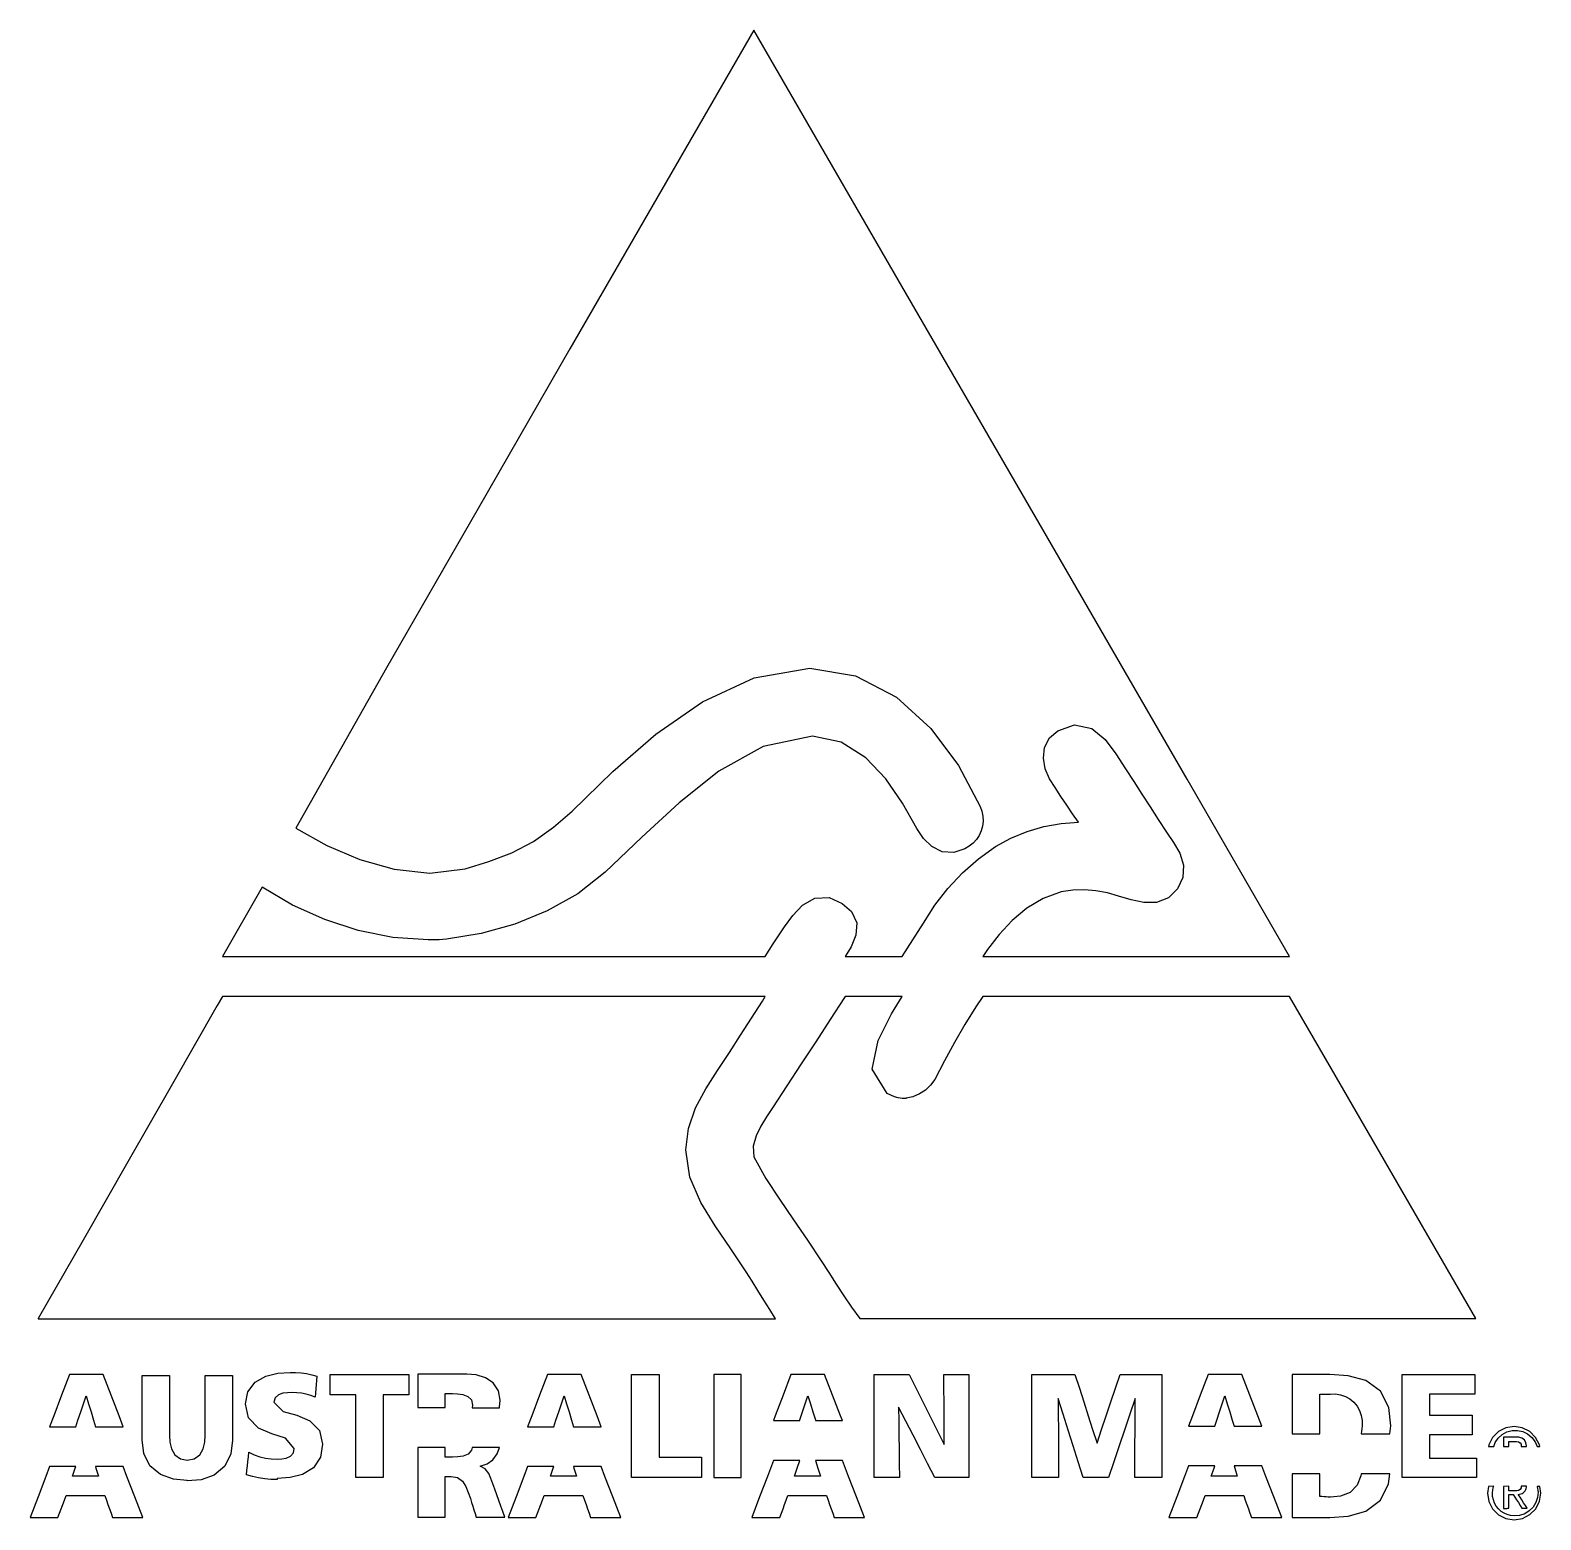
# Model space of a CAD drawing. Extents: x 1.4 to 21.4, y 0.3 to 20.1.
import ezdxf

# ---------------------------------------------------------------- set-up
doc = ezdxf.new("R2010")
doc.units = 0
doc.layers.add('Layer_1', color=7, linetype='CONTINUOUS')

msp = doc.modelspace()

# ---------------------------------------------------------------- linework, layer by layer
at = {"layer": 'Layer_1', "color": 7}
for points in [[(10.959261, 20.05381), (9.740821, 17.94468), (8.522922, 15.83447), (7.306653, 13.72399), (6.092563, 11.61187), (4.892374, 9.49213), (5.304614, 9.2589), (5.740544, 9.0739), (6.196103, 8.94585), (6.666643, 8.89573), (7.135543, 8.95377), (7.447513, 9.04749), (7.751582, 9.16356), (8.040932, 9.3126), (8.304672, 9.50332), (8.551522, 9.71557), (9.092902, 10.23897), (9.660712, 10.73375), (10.279471, 11.16261), (10.960901, 11.48029), (11.700082, 11.60863), (12.304132, 11.50836), (12.847142, 11.22445), (13.301062, 10.81141), (13.668892, 10.31934), (13.954422, 9.77551), (13.977862, 9.71366), (13.991212, 9.64909), (13.994222, 9.58342), (13.986872, 9.51803), (13.969432, 9.45428), (13.941912, 9.39434), (13.905682, 9.3393), (13.860992, 9.29077), (13.809502, 9.24992), (13.752282, 9.21748), (13.605432, 9.16705), (13.450942, 9.17579), (13.313082, 9.24636), (13.202462, 9.35534), (13.114732, 9.48394), (12.927552, 9.82343), (12.707122, 10.14193), (12.439302, 10.42147), (12.113162, 10.62827), (11.736352, 10.70729), (11.081901, 10.57269), (10.496101, 10.24601), (9.970251, 9.82751), (9.476282, 9.37141), (8.991032, 8.90632), (8.627572, 8.61996), (8.223242, 8.3941), (7.793563, 8.22081), (7.347553, 8.09521), (6.890083, 8.02191), (6.841593, 8.01715), (6.792823, 8.01397), (6.743773, 8.01239), (6.695003, 8.01186), (6.645963, 8.01186), (6.179503, 8.04265), (5.720954, 8.13557), (5.276274, 8.28131), (4.849604, 8.47313), (4.446084, 8.70962), (3.921055, 7.79115), (11.109121, 7.79115), (11.215651, 7.95736), (11.362501, 8.18241), (11.472852, 8.33635), (11.603362, 8.47258), (11.767652, 8.5644), (11.954562, 8.57096), (12.127032, 8.49494), (12.251272, 8.38569), (12.320202, 8.23665), (12.309852, 8.07236), (12.246362, 7.91896), (12.167082, 7.79117), (12.923162, 7.79117), (12.990452, 7.89962), (13.202432, 8.23256), (13.353372, 8.47042), (13.526112, 8.69275), (13.719292, 8.89764), (13.930992, 9.08346), (14.159582, 9.24802), (14.362302, 9.35891), (14.575912, 9.44692), (14.797692, 9.51149), (15.025472, 9.55182), (15.255972, 9.56764), (15.178592, 9.68234), (15.101482, 9.79705), (15.024652, 9.91176), (14.948092, 10.02701), (14.872342, 10.14225), (14.814852, 10.2744), (14.791692, 10.41662), (14.808312, 10.55939), (14.874252, 10.6869), (14.983782, 10.77982), (15.203932, 10.85883), (15.430892, 10.81142), (15.611532, 10.66238), (15.752392, 10.47384), (15.878002, 10.27494), (15.987532, 10.10847), (16.096512, 9.94145), (16.204952, 9.77389), (16.312842, 9.60632), (16.419382, 9.43794), (16.513652, 9.30226), (16.596202, 9.15921), (16.645252, 9.002), (16.638162, 8.83798), (16.568682, 8.68867), (16.448252, 8.56824), (16.290232, 8.50613), (16.119392, 8.50454), (15.951832, 8.5402), (15.787542, 8.58815), (15.639592, 8.63228), (15.487832, 8.66032), (15.334162, 8.67202), (15.179952, 8.66779), (15.027102, 8.64683), (14.790062, 8.55991), (14.573722, 8.42995), (14.380282, 8.26757), (14.207262, 8.08365), (14.050602, 7.88503), (13.988752, 7.79103), (18.051962, 7.79103), (16.693472, 10.13938), (14.782162, 13.44433), (12.870852, 16.74901)], [(11.109121, 7.26198), (3.921055, 7.26198), (3.853755, 7.14428), (3.261425, 6.10757), (2.669095, 5.07113), (2.076766, 4.03469), (1.484436, 2.99797), (1.483896, 2.99744), (1.483346, 2.99638), (1.482806, 2.99532), (1.482256, 2.99426), (1.481716, 2.99374), (3.434985, 2.99374), (5.387714, 2.99374), (7.340713, 2.99374), (9.293711, 2.99374), (11.246711, 2.99374), (11.169061, 3.11879), (11.090861, 3.24358), (11.012661, 3.36837), (10.933921, 3.49288), (10.854641, 3.6174), (10.652471, 3.92201), (10.446761, 4.22444), (10.254681, 4.53586), (10.109451, 4.87072), (10.055511, 5.23118), (10.091471, 5.51591), (10.186831, 5.787), (10.320341, 6.04176), (10.475641, 6.2837), (10.637211, 6.52156), (10.781611, 6.74825), (10.926021, 6.97494), (11.070421, 7.20162), (11.109111, 7.26183)], [(18.051962, 7.26198), (13.988752, 7.26198), (13.898842, 7.12521), (13.753082, 6.89062), (13.613582, 6.65194), (13.480072, 6.41), (13.353102, 6.16478), (13.297792, 6.08877), (13.229952, 6.02419), (13.151482, 5.97244), (13.065112, 5.93566), (12.973842, 5.91497), (12.974122, 5.91391), (12.974962, 5.91286), (12.975492, 5.9118), (12.976022, 5.91074), (12.976552, 5.90968), (12.923422, 5.9118), (12.870842, 5.91995), (12.819892, 5.93413), (12.770572, 5.95403), (12.723982, 5.97937), (12.522912, 6.29815), (12.604372, 6.68123), (12.782022, 7.03353), (12.923152, 7.26075), (12.167072, 7.26075), (12.158902, 7.24742), (11.968172, 6.95562), (11.777452, 6.66381), (11.586462, 6.372), (11.395732, 6.07992), (11.204741, 5.78812), (11.124641, 5.66933), (11.051071, 5.54645), (10.988681, 5.4173), (10.947811, 5.28052), (10.959261, 5.13966), (11.118651, 4.85331), (11.298741, 4.57921), (11.483202, 4.30757), (11.666842, 4.03592), (11.848022, 3.76265), (11.948832, 3.60871), (12.049372, 3.45477), (12.150182, 3.30082), (12.251542, 3.14743), (12.359982, 2.99975), (13.991472, 2.99975), (15.622432, 2.99975), (17.253922, 2.99975), (18.885152, 2.99975), (20.516372, 2.99975), (18.605052, 6.30446)], [(1.633466, 1.56728), (1.980035, 1.56728), (2.009465, 1.65556), (2.045155, 1.76263), (2.080855, 1.86971), (2.116546, 1.97706), (2.149236, 1.86971), (2.181935, 1.76263), (2.214355, 1.65556), (2.241335, 1.56728), (2.608605, 1.56728), (2.553025, 1.71141), (2.447585, 1.98441), (2.342416, 2.25742), (2.253316, 2.25742), (2.163955, 2.25742), (2.074855, 2.25742), (1.985486, 2.25742), (1.896125, 2.25742), (1.792316, 1.98469), (1.688506, 1.71168)], [(5.687634, 1.98809), (5.620134, 1.98809), (5.552584, 1.98809), (5.485134, 1.98809), (5.417564, 1.98809), (5.350044, 1.98809), (5.350044, 2.04193), (5.350044, 2.09565), (5.350044, 2.14948), (5.350044, 2.20328), (5.350044, 2.25733), (5.557584, 2.25733), (5.765244, 2.25733), (5.972834, 2.25733), (6.180473, 2.25733), (6.387923, 2.25733), (6.387923, 2.20349), (6.387923, 2.14976), (6.387923, 2.09593), (6.387923, 2.04213), (6.387923, 1.98809), (6.320423, 1.98809), (6.252873, 1.98809), (6.185423, 1.98809), (6.117853, 1.98809), (6.050333, 1.98809), (6.050333, 1.76912), (6.050333, 1.55002), (6.050333, 1.33099), (6.050333, 1.1119), (6.050333, 0.89301), (5.977814, 0.89301), (5.905244, 0.89301), (5.832774, 0.89301), (5.760174, 0.89301), (5.687634, 0.89301), (5.687634, 1.11199), (5.687634, 1.33109), (5.687634, 1.55012), (5.687634, 1.7692)], [(6.507793, 1.81903), (6.872073, 1.81903), (6.872073, 1.81931), (6.872073, 1.88116), (6.872073, 1.94301), (6.872073, 2.00485), (6.890883, 2.00485), (6.909953, 2.00485), (6.929023, 2.00485), (6.947823, 2.00485), (6.966893, 2.00485), (7.036103, 2.00221), (7.104483, 1.9921), (7.169333, 1.96813), (7.218643, 1.92072), (7.234723, 1.85397), (7.228183, 1.81883), (7.590553, 1.81883), (7.592463, 1.82359), (7.597383, 1.91787), (7.575853, 2.04129), (7.507463, 2.14592), (7.403383, 2.21539), (7.283233, 2.25191), (7.157903, 2.26254), (7.027923, 2.26254), (6.897963, 2.26254), (6.768003, 2.26254), (6.637763, 2.26254), (6.507793, 2.26254), (6.507793, 1.98954)], [(7.962463, 1.56728), (8.309032, 1.56728), (8.338462, 1.65556), (8.374152, 1.76263), (8.409852, 1.86971), (8.445542, 1.97706), (8.478232, 1.86971), (8.510932, 1.76263), (8.543352, 1.65556), (8.570332, 1.56728), (8.937602, 1.56728), (8.882022, 1.71141), (8.776582, 1.98441), (8.671412, 2.25742), (8.582312, 2.25742), (8.492952, 2.25742), (8.403852, 2.25742), (8.314482, 2.25742), (8.225122, 2.25742), (8.121313, 1.98469), (8.017503, 1.71168)], [(9.338352, 2.25733), (9.411431, 2.25733), (9.484562, 2.25733), (9.557592, 2.25733), (9.630742, 2.25733), (9.703842, 2.25733), (9.703842, 2.03835), (9.703842, 1.81925), (9.703842, 1.60022), (9.703842, 1.38114), (9.703842, 1.16225), (9.816251, 1.16225), (9.928731, 1.16225), (10.041061, 1.16225), (10.153591, 1.16225), (10.266021, 1.16225), (10.266021, 1.10841), (10.266021, 1.05468), (10.266021, 1.00086), (10.266021, 0.94706), (10.266021, 0.89301), (10.080521, 0.89301), (9.894911, 0.89301), (9.709372, 0.89301), (9.523772, 0.89301), (9.338352, 0.89301), (9.338352, 1.16582), (9.338352, 1.43879), (9.338352, 1.71168), (9.338352, 1.98462)], [(10.429338, 2.257266), (10.429338, 1.984428), (10.429338, 1.711563), (10.429338, 1.438725), (10.429338, 1.16586), (10.429338, 0.893021), (10.501684, 0.893021), (10.574548, 0.893021), (10.646895, 0.893021), (10.719242, 0.893021), (10.792106, 0.893021), (10.792106, 1.16586), (10.792106, 1.438725), (10.792106, 1.711563), (10.792106, 1.984428), (10.792106, 2.257266), (10.719242, 2.257266), (10.646895, 2.257266), (10.574548, 2.257266), (10.501684, 2.257266), (10.429338, 2.257266)], [(11.218437, 1.648513), (11.565186, 1.648513), (11.567769, 1.655762), (11.603426, 1.762733), (11.639083, 1.869704), (11.674739, 1.977178), (11.707812, 1.869704), (11.740885, 1.762733), (11.773958, 1.655762), (11.776025, 1.648513), (12.130009, 1.648513), (12.105721, 1.711563), (11.999784, 1.984428), (11.893848, 2.257266), (11.804964, 2.257266), (11.716081, 2.257266), (11.627197, 2.257266), (11.537797, 2.257266), (11.448913, 2.257266), (11.34556, 1.984428), (11.242208, 1.711563), (11.218437, 1.648513)], [(12.551032, 2.25733), (12.643642, 2.25733), (12.736312, 2.25733), (12.828852, 2.25733), (12.921552, 2.25733), (13.014172, 2.25733), (13.107062, 2.07183), (13.200012, 1.88622), (13.292922, 1.70067), (13.385852, 1.51507), (13.478712, 1.32965), (13.477862, 1.51515), (13.477012, 1.70076), (13.476172, 1.88631), (13.475322, 2.07189), (13.474472, 2.25733), (13.540862, 2.25733), (13.607292, 2.25733), (13.673632, 2.25733), (13.740082, 2.25733), (13.806482, 2.25733), (13.806482, 1.98451), (13.806482, 1.71154), (13.806482, 1.43866), (13.806482, 1.16572), (13.806482, 0.89301), (13.716112, 0.89301), (13.625672, 0.89301), (13.535362, 0.89301), (13.444902, 0.89301), (13.354502, 0.89301), (13.258552, 1.07963), (13.162532, 1.26636), (13.066552, 1.45302), (12.970542, 1.63972), (12.874622, 1.82627), (12.876852, 1.63966), (12.879072, 1.45293), (12.881292, 1.26627), (12.883512, 1.07955), (12.885742, 0.89301), (12.818792, 0.89301), (12.751802, 0.89301), (12.684912, 0.89301), (12.617892, 0.89301), (12.550942, 0.89301), (12.550942, 1.16582), (12.550942, 1.43879), (12.550942, 1.71168), (12.550942, 1.98462)], [(14.636562, 2.25733), (14.751202, 2.25733), (14.865922, 2.25733), (14.980482, 2.25733), (15.095242, 2.25733), (15.209902, 2.25733), (15.268202, 2.07573), (15.326542, 1.89403), (15.384852, 1.71239), (15.443182, 1.5307), (15.501462, 1.34918), (15.562552, 1.53077), (15.623672, 1.71247), (15.684782, 1.89412), (15.745902, 2.0758), (15.806962, 2.25733), (15.917152, 2.25733), (16.027402, 2.25733), (16.137502, 2.25733), (16.247782, 2.25733), (16.357992, 2.25733), (16.357992, 1.98451), (16.357992, 1.71154), (16.357992, 1.43866), (16.357992, 1.16572), (16.357992, 0.89301), (16.286862, 0.89301), (16.215682, 0.89301), (16.144612, 0.89301), (16.073412, 0.89301), (16.002262, 0.89301), (16.003112, 1.1025), (16.003962, 1.31212), (16.004802, 1.52166), (16.005652, 1.73125), (16.006502, 1.94066), (15.936202, 1.73117), (15.865862, 1.52156), (15.795552, 1.31202), (15.725222, 1.10242), (15.654962, 0.89301), (15.588012, 0.89301), (15.521022, 0.89301), (15.454132, 0.89301), (15.387112, 0.89301), (15.320162, 0.89301), (15.253492, 1.1025), (15.186782, 1.31212), (15.120092, 1.52166), (15.053392, 1.73125), (14.986752, 1.94066), (14.988132, 1.73117), (14.989502, 1.52156), (14.990882, 1.31202), (14.992252, 1.10242), (14.993632, 0.89301), (14.922222, 0.89301), (14.850772, 0.89301), (14.779412, 0.89301), (14.707932, 0.89301), (14.636512, 0.89301), (14.636512, 1.16582), (14.636512, 1.43879), (14.636512, 1.71168), (14.636512, 1.98462)], [(16.712822, 1.576), (17.059392, 1.576), (17.085822, 1.65556), (17.121242, 1.76263), (17.156662, 1.86971), (17.192082, 1.97706), (17.225322, 1.86971), (17.258562, 1.76263), (17.291812, 1.65556), (17.316602, 1.576), (17.682792, 1.576), (17.630482, 1.71141), (17.525032, 1.98441), (17.419592, 2.25742), (17.329952, 2.25742), (17.240312, 2.25742), (17.150942, 2.25742), (17.061302, 2.25742), (16.971662, 2.25742), (16.868132, 1.98469), (16.764322, 1.71168)], [(18.086302, 1.47192), (18.451942, 1.47192), (18.451942, 1.50377), (18.451942, 1.66888), (18.451942, 1.83399), (18.451942, 1.9991), (18.479732, 1.9991), (18.507522, 1.9991), (18.535582, 1.9991), (18.563382, 1.9991), (18.591442, 1.9991), (18.659282, 2.00069), (18.726312, 1.99032), (18.790612, 1.96772), (18.849462, 1.93449), (18.901502, 1.89089), (18.945092, 1.83882), (18.978602, 1.7797), (19.000942, 1.7154), (19.011572, 1.64837), (19.009932, 1.58053), (18.999042, 1.47181), (19.378852, 1.47181), (19.392202, 1.58053), (19.363592, 1.82138), (19.254332, 2.03636), (19.059252, 2.17804), (18.825482, 2.24152), (18.582992, 2.25734), (18.483812, 2.25734), (18.384372, 2.25734), (18.285192, 2.25734), (18.185742, 2.25734), (18.086292, 2.25734), (18.086292, 1.98461), (18.086292, 1.7116)], [(19.541382, 2.25733), (19.733852, 2.25733), (19.926442, 2.25733), (20.118962, 2.25733), (20.311532, 2.25733), (20.503932, 2.25733), (20.503932, 2.20573), (20.503932, 2.15424), (20.503932, 2.10265), (20.503932, 2.05106), (20.503932, 1.99925), (20.384262, 1.99925), (20.264522, 1.99925), (20.144942, 1.99925), (20.025162, 1.99925), (19.905472, 1.99925), (19.905472, 1.94318), (19.905472, 1.88722), (19.905472, 1.83116), (19.905472, 1.77514), (19.905472, 1.71886), (20.018452, 1.71886), (20.131492, 1.71886), (20.244372, 1.71886), (20.357462, 1.71886), (20.470452, 1.71886), (20.470452, 1.66695), (20.470452, 1.61514), (20.470452, 1.56328), (20.470452, 1.51142), (20.470452, 1.45935), (20.357482, 1.45935), (20.244432, 1.45935), (20.131552, 1.45935), (20.018472, 1.45935), (19.905472, 1.45935), (19.905472, 1.39771), (19.905472, 1.33618), (19.905472, 1.27454), (19.905472, 1.21278), (19.905472, 1.15106), (20.029602, 1.15106), (20.153812, 1.15106), (20.277852, 1.15106), (20.402102, 1.15106), (20.526252, 1.15106), (20.526252, 1.09946), (20.526252, 1.04797), (20.526252, 0.99638), (20.526252, 0.94479), (20.526252, 0.89298), (20.329312, 0.89298), (20.132262, 0.89298), (19.935272, 0.89298), (19.738242, 0.89298), (19.541382, 0.89298), (19.541382, 1.16579), (19.541382, 1.43876), (19.541382, 1.71164), (19.541382, 1.98459)], [(20.685302, 1.30626), (20.753422, 1.30626), (20.771942, 1.35611), (20.812262, 1.41523), (20.865122, 1.46344), (20.928062, 1.49752), (20.997272, 1.51604), (21.068922, 1.51762), (21.138672, 1.50212), (21.202972, 1.47079), (21.258282, 1.42502), (21.300792, 1.3678), (21.326942, 1.30623), (21.362912, 1.30623), (21.359622, 1.32692), (21.309222, 1.425), (21.230752, 1.50292), (21.132392, 1.55277), (21.023402, 1.56939), (20.914422, 1.55193), (20.816332, 1.50181), (20.738412, 1.42334), (20.688282, 1.32526), (20.685262, 1.30621)], [(20.884742, 1.30626), (20.953132, 1.30626), (20.953132, 1.32124), (20.953132, 1.34632), (20.953132, 1.3714), (20.968932, 1.3714), (20.985012, 1.3714), (21.000812, 1.3714), (21.016612, 1.3714), (21.032692, 1.3714), (21.056942, 1.37034), (21.080652, 1.36558), (21.101902, 1.35383), (21.115252, 1.33394), (21.119062, 1.30996), (21.118482, 1.30626), (21.186072, 1.30626), (21.186072, 1.31441), (21.180882, 1.35526), (21.161272, 1.39177), (21.127752, 1.41574), (21.087982, 1.42717), (21.046562, 1.42982), (21.014142, 1.42982), (20.981992, 1.42982), (20.949572, 1.42982), (20.917152, 1.42982), (20.884722, 1.42982), (20.884722, 1.34617)], [(6.507793, 1.28986), (6.507793, 1.18742), (6.507793, 0.91441), (6.507793, 0.64113), (6.507793, 0.36813), (6.580813, 0.36813), (6.653563, 0.36813), (6.726313, 0.36813), (6.799053, 0.36813), (6.872073, 0.36813), (6.872073, 0.47602), (6.872073, 0.58419), (6.872073, 0.69181), (6.872073, 0.79998), (6.872073, 0.90787), (6.887333, 0.90787), (6.902593, 0.90787), (6.918123, 0.90787), (6.933373, 0.90787), (6.948633, 0.90787), (7.032553, 0.89591), (7.101213, 0.84686), (7.145353, 0.77439), (7.177773, 0.69565), (7.205283, 0.615), (7.220813, 0.56541), (7.236073, 0.51609), (7.251333, 0.46678), (7.266863, 0.41746), (7.282113, 0.36814), (7.357863, 0.36814), (7.433873, 0.36814), (7.509623, 0.36814), (7.585633, 0.36814), (7.661652, 0.36814), (7.635222, 0.44225), (7.609073, 0.51663), (7.582913, 0.59074), (7.556753, 0.66485), (7.530333, 0.73923), (7.502813, 0.80926), (7.476933, 0.87982), (7.447233, 0.9493), (7.402283, 1.00924), (7.336613, 1.04464), (7.425983, 1.07517), (7.502813, 1.13048), (7.559763, 1.20595), (7.590543, 1.28987), (7.228173, 1.28987), (7.221913, 1.255), (7.176133, 1.20133), (7.109383, 1.17545), (7.038543, 1.1673), (6.966883, 1.16572), (6.947813, 1.16572), (6.929013, 1.16572), (6.909663, 1.16572), (6.890863, 1.16572), (6.872063, 1.16572), (6.872063, 1.22784), (6.872063, 1.28968)], [(1.633466, 1.03811), (1.584706, 0.90951), (1.480896, 0.63677), (1.377086, 0.36377), (1.450646, 0.36377), (1.523946, 0.36377), (1.597236, 0.36377), (1.670796, 0.36377), (1.744086, 0.36377), (1.766166, 0.42207), (1.788236, 0.48011), (1.810306, 0.53814), (1.832375, 0.5959), (1.854175, 0.65394), (1.956616, 0.65394), (2.059066, 0.65394), (2.161505, 0.65394), (2.263956, 0.65394), (2.366395, 0.65394), (2.386555, 0.5959), (2.406995, 0.53787), (2.427435, 0.47984), (2.447865, 0.4218), (2.468025, 0.36377), (2.548135, 0.36377), (2.628235, 0.36377), (2.708345, 0.36377), (2.788445, 0.36377), (2.868545, 0.36377), (2.763375, 0.6365), (2.658205, 0.90951), (2.608615, 1.03811), (2.241325, 1.03811), (2.247045, 1.01932), (2.279746, 0.91197), (2.211356, 0.91197), (2.142976, 0.91197), (2.074586, 0.91197), (2.006465, 0.91197), (1.938076, 0.91197), (1.973776, 1.01932), (1.980035, 1.03811)], [(7.962463, 1.03811), (7.913702, 0.90951), (7.809892, 0.63677), (7.706082, 0.36377), (7.779643, 0.36377), (7.852943, 0.36377), (7.926232, 0.36377), (7.999793, 0.36377), (8.073082, 0.36377), (8.095162, 0.42207), (8.117232, 0.48011), (8.139302, 0.53814), (8.161372, 0.5959), (8.183172, 0.65394), (8.285612, 0.65394), (8.388062, 0.65394), (8.490502, 0.65394), (8.592952, 0.65394), (8.695392, 0.65394), (8.715552, 0.5959), (8.735992, 0.53787), (8.756432, 0.47984), (8.776862, 0.4218), (8.797022, 0.36377), (8.877132, 0.36377), (8.957232, 0.36377), (9.037342, 0.36377), (9.117442, 0.36377), (9.197542, 0.36377), (9.092372, 0.6365), (8.987202, 0.90951), (8.937612, 1.03811), (8.570322, 1.03811), (8.576042, 1.01932), (8.608742, 0.91197), (8.540352, 0.91197), (8.471972, 0.91197), (8.403582, 0.91197), (8.335462, 0.91197), (8.267072, 0.91197), (8.302772, 1.01932), (8.309032, 1.03811)], [(11.218437, 1.11935), (11.138338, 0.90956), (11.034985, 0.63669), (10.931632, 0.36385), (11.00553, 0.36385), (11.079427, 0.36385), (11.153324, 0.36385), (11.227222, 0.36385), (11.301119, 0.36385), (11.322823, 0.42172), (11.34401, 0.48011), (11.365714, 0.538), (11.386902, 0.59587), (11.408606, 0.65426), (11.510925, 0.65426), (11.613244, 0.65426), (11.715564, 0.65426), (11.817883, 0.65426), (11.920719, 0.65426), (11.940873, 0.59587), (11.961027, 0.538), (11.981697, 0.47961), (12.001851, 0.42172), (12.022522, 0.36385), (12.10262, 0.36385), (12.182719, 0.36385), (12.2623, 0.36385), (12.342399, 0.36385), (12.422497, 0.36385), (12.317077, 0.63669), (12.211141, 0.90956), (12.130009, 1.11935), (11.776025, 1.11935), (11.806514, 1.0191), (11.839587, 0.91212), (11.770858, 0.91212), (11.702128, 0.91212), (11.633915, 0.91212), (11.565186, 0.91212), (11.496456, 0.91212), (11.532113, 1.0191), (11.565186, 1.11935), (11.218437, 1.11935)], [(16.712822, 1.04683), (16.660512, 0.90951), (16.556702, 0.63677), (16.452892, 0.36377), (16.526732, 0.36377), (16.600842, 0.36377), (16.674672, 0.36377), (16.748512, 0.36377), (16.822622, 0.36377), (16.844422, 0.42207), (16.866212, 0.48011), (16.887742, 0.53814), (16.909542, 0.5959), (16.931332, 0.65394), (17.034052, 0.65394), (17.136772, 0.65394), (17.239212, 0.65394), (17.341932, 0.65394), (17.444652, 0.65394), (17.465082, 0.5959), (17.485522, 0.53787), (17.505962, 0.47984), (17.526122, 0.4218), (17.546552, 0.36377), (17.626662, 0.36377), (17.706762, 0.36377), (17.786862, 0.36377), (17.866972, 0.36377), (17.946802, 0.36377), (17.841632, 0.6365), (17.735922, 0.90951), (17.682792, 1.04683), (17.316602, 1.04683), (17.325052, 1.01931), (17.358302, 0.91196), (17.289632, 0.91196), (17.220972, 0.91196), (17.152312, 0.91196), (17.083662, 0.91196), (17.014992, 0.91196), (17.050422, 1.01931), (17.059402, 1.04683)], [(18.086302, 0.94275), (18.086302, 0.90951), (18.086302, 0.63678), (18.086302, 0.36377), (18.185742, 0.36377), (18.285192, 0.36377), (18.384372, 0.36377), (18.483822, 0.36377), (18.582992, 0.36377), (18.826032, 0.38118), (19.059532, 0.44903), (19.252972, 0.59425), (19.362772, 0.81004), (19.378852, 0.94272), (18.999042, 0.94272), (18.996342, 0.91711), (18.946212, 0.79178), (18.851392, 0.69669), (18.726062, 0.64658), (18.591462, 0.63293), (18.563402, 0.63557), (18.535612, 0.63769), (18.507822, 0.63981), (18.479762, 0.64192), (18.451972, 0.64404), (18.451972, 0.80915), (18.451972, 0.94266)], [(20.685302, 0.77709), (20.671402, 0.6869), (20.688572, 0.57792), (20.738702, 0.47984), (20.816902, 0.40191), (20.915262, 0.3518), (21.024242, 0.33465), (21.133502, 0.35206), (21.231862, 0.40276), (21.309782, 0.48122), (21.359922, 0.57958), (21.377082, 0.68884), (21.362922, 0.77712), (21.326952, 0.77712), (21.328862, 0.77288), (21.340572, 0.70231), (21.335392, 0.63093), (21.313322, 0.56281), (21.275992, 0.50178), (21.225042, 0.45109), (21.164012, 0.41404), (21.095622, 0.39251), (21.024242, 0.38774), (20.978192, 0.39198), (20.933242, 0.40314), (20.890462, 0.42166), (20.851502, 0.44648), (20.816892, 0.47754), (20.788012, 0.51353), (20.764862, 0.55385), (20.748782, 0.59745), (20.739792, 0.64296), (20.738152, 0.68926), (20.746872, 0.76037), (20.753422, 0.77752)], [(20.884742, 0.77709), (20.884742, 0.73349), (20.884742, 0.64984), (20.884742, 0.5662), (20.884742, 0.48228), (20.898642, 0.48386), (20.912272, 0.48492), (20.925902, 0.48598), (20.939522, 0.48704), (20.953152, 0.4881), (20.953152, 0.52461), (20.953152, 0.56112), (20.953152, 0.59763), (20.953152, 0.63441), (20.953152, 0.67092), (20.964592, 0.67092), (20.976032, 0.67092), (20.987472, 0.67092), (20.998642, 0.67092), (21.010372, 0.67092), (21.033532, 0.63415), (21.056692, 0.5979), (21.079842, 0.56139), (21.103012, 0.52461), (21.126162, 0.4881), (21.140332, 0.4881), (21.154502, 0.4881), (21.168942, 0.4881), (21.183112, 0.4881), (21.197282, 0.4881), (21.173572, 0.52461), (21.149862, 0.56112), (21.126162, 0.59763), (21.102452, 0.63441), (21.078752, 0.67092), (21.096462, 0.67198), (21.113632, 0.67621), (21.129972, 0.68278), (21.144962, 0.6923), (21.158312, 0.70426), (21.169202, 0.71818), (21.177652, 0.73374), (21.183372, 0.75035), (21.186382, 0.76781), (21.186102, 0.7776), (21.118532, 0.7776), (21.116102, 0.75691), (21.103562, 0.73564), (21.082032, 0.7231), (21.057782, 0.71834), (21.032712, 0.71728), (21.016642, 0.71728), (21.000842, 0.71728), (20.984762, 0.71728), (20.968962, 0.71728), (20.953162, 0.71728), (20.953162, 0.74236), (20.953162, 0.76744), (20.953162, 0.77755)]]:
    msp.add_lwpolyline(points, close=True, dxfattribs=at)
for points in [[(3.457035, 0.85395), (3.274245, 0.87105), (3.101755, 0.93212), (2.962155, 1.04962), (2.881475, 1.21346), (2.858575, 1.39521), (2.858575, 1.56481), (2.858575, 1.73451), (2.858575, 1.90415), (2.858575, 2.07384), (2.858575, 2.24337), (2.931385, 2.24337), (3.004225, 2.24337), (3.076975, 2.24337), (3.149855, 2.24337), (3.222675, 2.24337), (3.222675, 2.08604), (3.222675, 1.92862), (3.222675, 1.77126), (3.222675, 1.61385), (3.222675, 1.45659), (3.227765, 1.36422), (3.247415, 1.27387), (3.291415, 1.19304), (3.366185, 1.13992), (3.457035, 1.12458), (3.548085, 1.13997), (3.622965, 1.19284), (3.667475, 1.27351), (3.687565, 1.36409), (3.692785, 1.45661), (3.692785, 1.61393), (3.692785, 1.77135), (3.692785, 1.92871), (3.692785, 2.08612), (3.692785, 2.24338), (3.765595, 2.24338), (3.838445, 2.24338), (3.911195, 2.24338), (3.984065, 2.24338), (4.056884, 2.24338), (4.056884, 2.07267), (4.056884, 1.90185), (4.056884, 1.7311), (4.056884, 1.56029), (4.056884, 1.38965), (4.033874, 1.20751), (3.952875, 1.04361), (3.812835, 0.92625), (3.640045, 0.8654), (3.457035, 0.84836), (3.457035, 0.84942), (3.457035, 0.85048), (3.457035, 0.85154), (3.457035, 0.85259), (3.457035, 0.85365)], [(4.646964, 0.8679), (4.564414, 0.87002), (4.482094, 0.87722), (4.400214, 0.88928), (4.319405, 0.90611), (4.239625, 0.92775), (4.246045, 0.98773), (4.252445, 1.04758), (4.258854, 1.10755), (4.265285, 1.16763), (4.271714, 1.22769), (4.342475, 1.19546), (4.416115, 1.17017), (4.491924, 1.15212), (4.568974, 1.14149), (4.646964, 1.13831), (4.707104, 1.14096), (4.766284, 1.15112), (4.821384, 1.17493), (4.860884, 1.21954), (4.872954, 1.27785), (4.756484, 1.41414), (4.574634, 1.47368), (4.398485, 1.54761), (4.266325, 1.68262), (4.225675, 1.86792), (4.256775, 2.02756), (4.355534, 2.15638), (4.498024, 2.23554), (4.656734, 2.27491), (4.819944, 2.28645), (4.891524, 2.28539), (4.962904, 2.27957), (5.033874, 2.26919), (5.103864, 2.25438), (5.172884, 2.23512), (5.168424, 2.17933), (5.163964, 2.12365), (5.159504, 2.06786), (5.155044, 2.01212), (5.150564, 1.95606), (5.092164, 1.97892), (5.031914, 1.99675), (4.970304, 2.0094), (4.907964, 2.01675), (4.845054, 2.01887), (4.783674, 2.01675), (4.722924, 2.00865), (4.664814, 1.98929), (4.618544, 1.94997), (4.602324, 1.89172), (4.727054, 1.77019), (4.906304, 1.71743), (5.078544, 1.64618), (5.208044, 1.5145), (5.248214, 1.3337), (5.220854, 1.16574), (5.127444, 1.02434), (4.982444, 0.93559), (4.817294, 0.89331), (4.646964, 0.88172), (4.646964, 0.87907), (4.646964, 0.87643), (4.646964, 0.87378), (4.646964, 0.87114), (4.646964, 0.86849)]]:
    msp.add_lwpolyline(points, dxfattribs=at)

doc.saveas('drawing.dxf')
